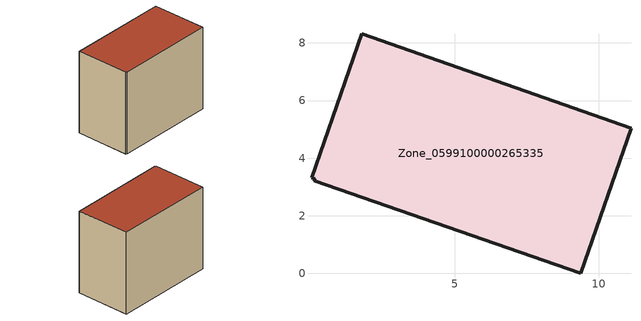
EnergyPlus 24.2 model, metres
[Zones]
Zone_0599100000265335
 floor ground (C_G): 9.37,0 0.11,3.22 0.14,3.28 0.02,3.32 1.76,8.32 11.12,5.03 z0
 wall outside (C_F): 9.37,0 11.12,5.03 1.76,8.32 0.02,3.32 0.14,3.28 0.11,3.22 9.37,0 z0:8.19
 roof outside (C_R): 0.11,3.22 9.37,0 11.12,5.03 1.76,8.32 0.02,3.32 0.14,3.28 z8.19
[BUILDING]
Pand.0599100000265335: North Axis=0; Terrain=City; Loads Convergence Tolerance Value=0.04; Temperature Convergence Tolerance Value=0.4; Solar Distribution=FullExterior; Maximum Number of Warmup Days=25; Minimum Number of Warmup Days=1
[Site:Location]
Rotterdam.The.Hague.AP_ZH_NLD Design_Conditions: Latitude=51.96; Longitude=4.45; Time Zone=1; Elevation=-4.5
[SITE:GROUNDTEMPERATURE:BUILDINGSURFACE]
18, 18, 18, 18, 18, 18, 18, 18, 18, 18, 18, 18
[MATERIAL] Thermal Absorptance=0.9; Solar Absorptance=0.7; Visible Absorptance=0.7
Name | Roughness | Thickness | Conductivity | Density | Specific Heat
G.TC.1992-2005 | MediumSmooth | 0.15 | 0.06 | 540 | 1210
F.TC.1992-2005 | Rough | 0.3 | 0.12 | 1920 | 840
R.TC.1992-2005 | MediumRough | 0.2 | 0.08 | 1500 | 1000
[CONSTRUCTION]
C_G: G.TC.1992-2005
C_F: F.TC.1992-2005
C_R: R.TC.1992-2005
[ZONE]
Zone_0599100000265335: Type=1; Multiplier=1; Ceiling Height=Autocalculate; Volume=Autocalculate; Floor Area=autocalculate; Part of Total Floor Area=Yes
[ZONEINFILTRATION:DESIGNFLOWRATE]
Infil_Zone_0599100000265335: Zone or ZoneList or Space or SpaceList=Zone_0599100000265335; Schedule=AlwaysOn; Design Flow Rate Calculation Method=Flow/Area; Flow Rate per Floor Area=0.0015; Constant Term Coefficient=1; Temperature Term Coefficient=0; Velocity Term Coefficient=0; Velocity Squared Term Coefficient=0
[HVACTEMPLATE:ZONE:IDEALLOADSAIRSYSTEM]
Zone_0599100000265335: Maximum Heating Supply Air Temperature=50; Minimum Cooling Supply Air Temperature=13; Maximum Heating Supply Air Humidity Ratio=0.0156; Minimum Cooling Supply Air Humidity Ratio=0.0077; Heating Limit=NoLimit; Cooling Limit=NoLimit; Dehumidification Control Type=ConstantSensibleHeatRatio; Cooling Sensible Heat Ratio=0.7; Dehumidification Setpoint=60; Humidification Control Type=None; Humidification Setpoint=30; Outdoor Air Method=None; Outdoor Air Flow Rate per Person=0.00944; Outdoor Air Flow Rate per Zone Floor Area=0; Outdoor Air Flow Rate per Zone=0; Demand Controlled Ventilation Type=None; Outdoor Air Economizer Type=NoEconomizer; Heat Recovery Type=None; Sensible Heat Recovery Effectiveness=0.7; Latent Heat Recovery Effectiveness=0.65
[ZONECONTROL:THERMOSTAT]
ThermostatControl_Zone_0599100000265335: Zone or ZoneList=Zone_0599100000265335; Control Type Schedule=DualSetpointControlType; Control 1=Thermostat_Zone_0599100000265335; Temperature Difference Between Cutout And Setpoint=0
[THERMOSTATSETPOINT:DUALSETPOINT]
Thermostat_Zone_0599100000265335: Heating Setpoint Temperature Schedule=HeatingSetpoint_Zone_0599100000265335; Cooling Setpoint Temperature Schedule=CoolingSetpoint_Zone_0599100000265335
[SCHEDULE:COMPACT]
HeatingSetpoint_Zone_0599100000265335: Through: 12/31, For: AllDays, Until: 24:00, 21
CoolingSetpoint_Zone_0599100000265335: Through: 12/31, For: AllDays, Until: 24:00, 24
DualSetpointControlType: Through: 12/31, For: AllDays, Until: 24:00, 4
AlwaysOn: Through: 12/31, For: AllDays, Until: 24:00, 1
